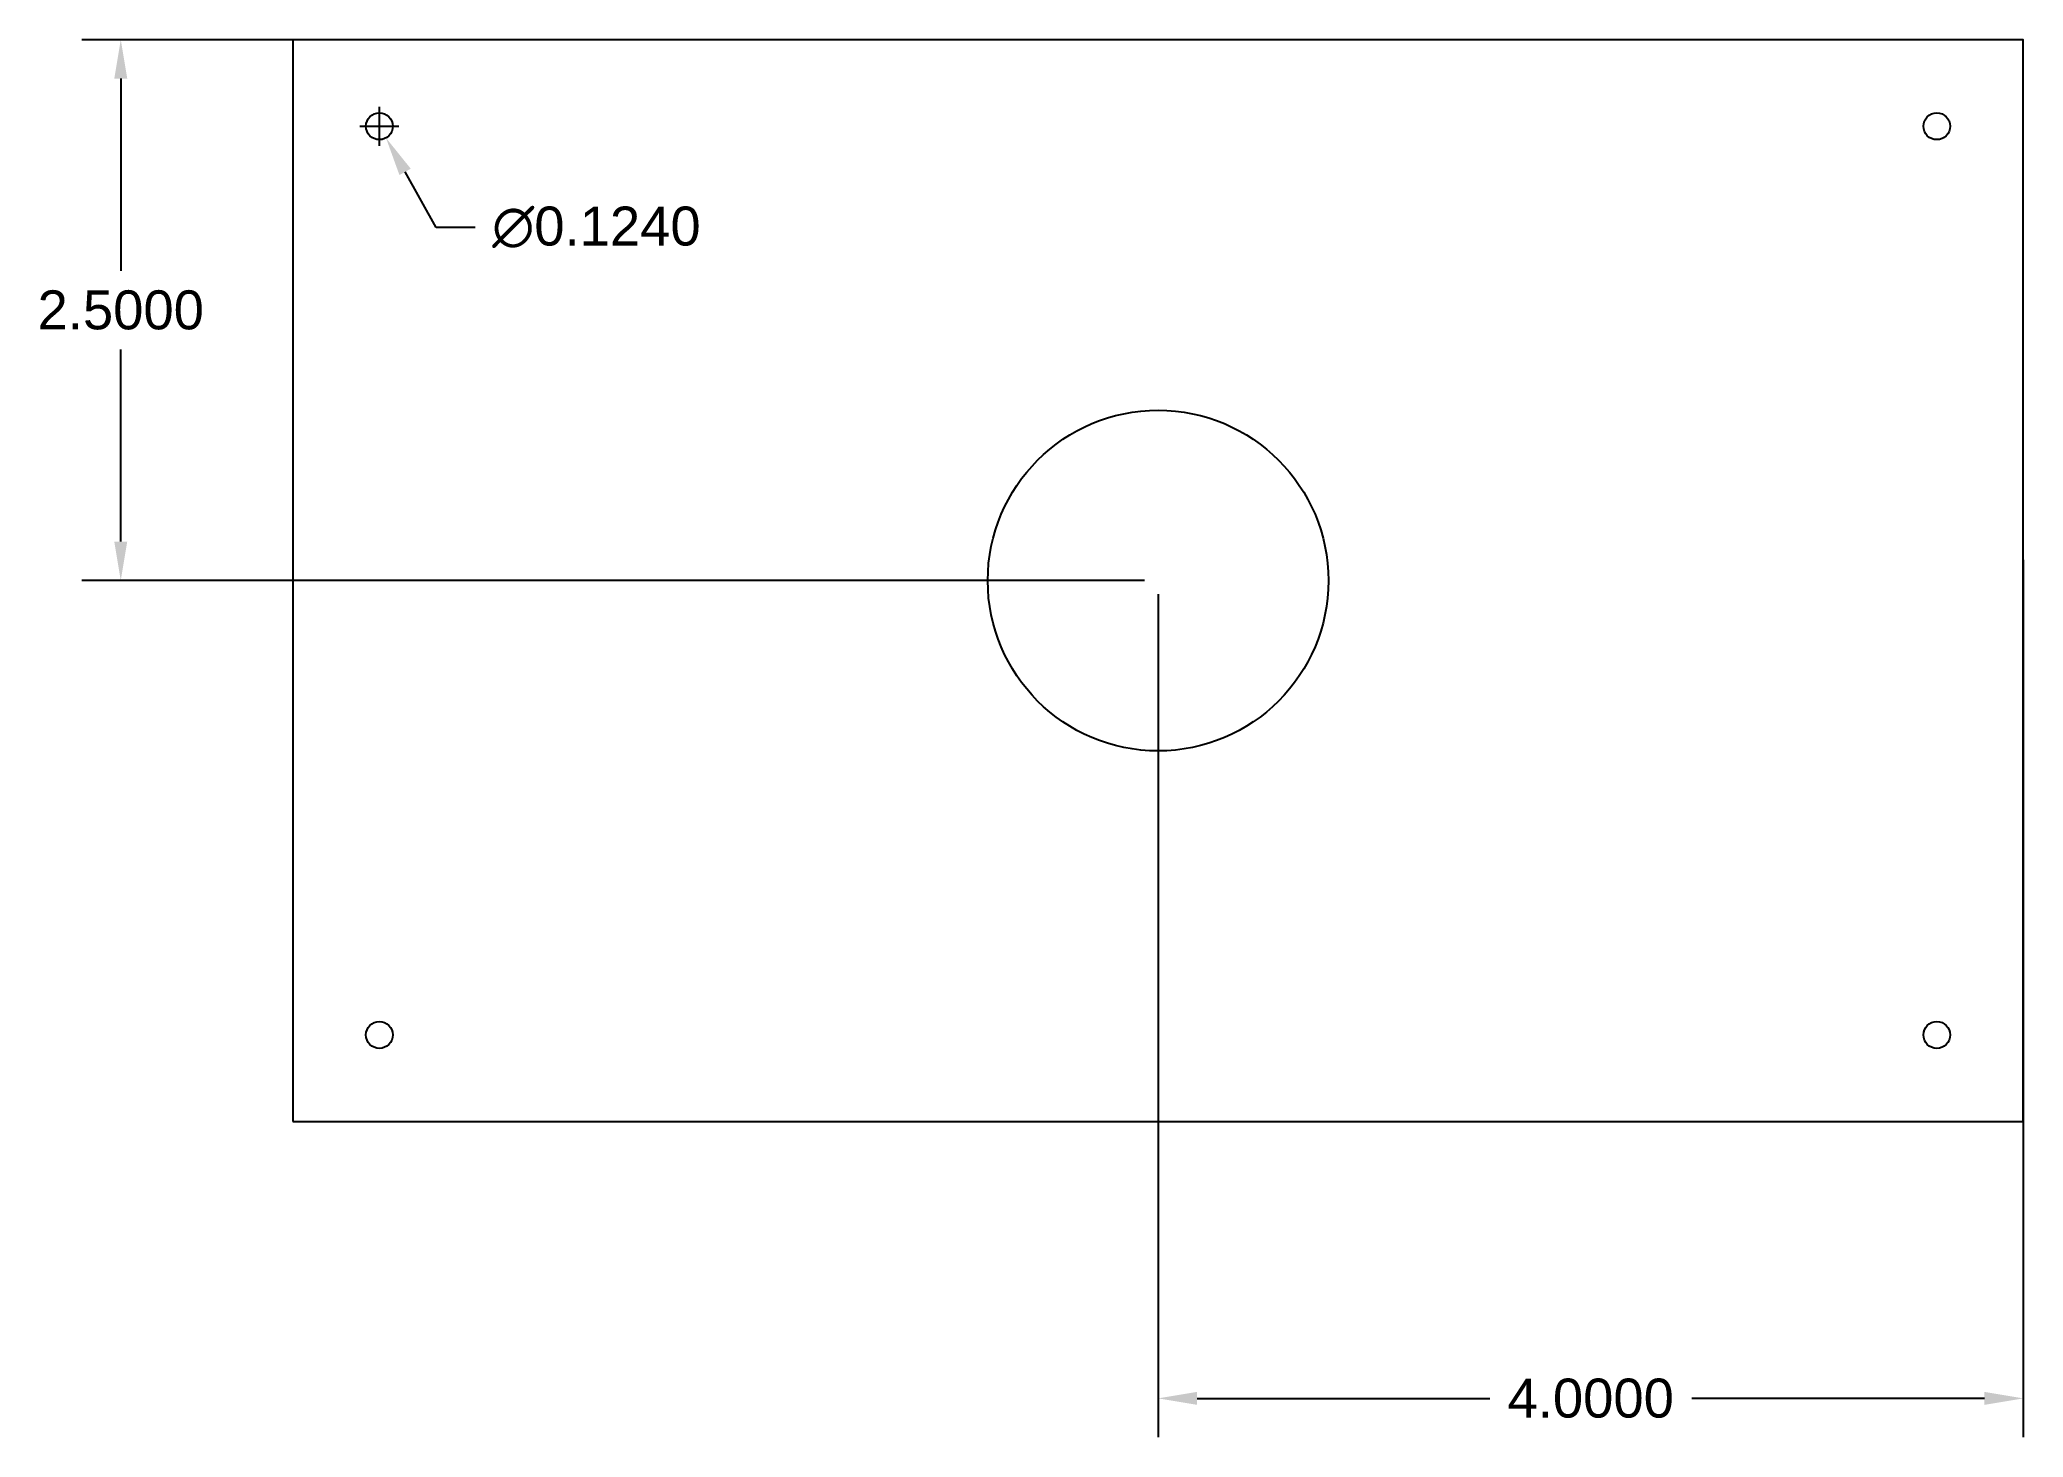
# Model space of a CAD drawing. Header units: inches. Extents: x 4.93 to 14.1, y 16.12 to 22.58.
import ezdxf

# ---------------------------------------------------------------- set-up
doc = ezdxf.new("R2010")
doc.units = ezdxf.units.IN
doc.header["$MEASUREMENT"] = 0
doc.layers.get('0').update_dxf_attribs({"color": 1})
doc.layers.add('dimensions', color=4, linetype='Continuous')
doc.styles.get("Standard").update_dxf_attribs({"font": 'Arial Regular.ttf'})
doc.dimstyles.get("Standard").update_dxf_attribs({"dimtxt": 0.18, "dimasz": 0.18, "dimexe": 0.18, "dimexo": 0.0625, "dimgap": 0.09, "dimtad": 0, "dimtih": 1, "dimtoh": 1, "dimdec": 4, "dimzin": 0, "dimdsep": 46, "dimtxsty": 'Standard', "dimcen": 0.09, "dimadec": 0, "dimazin": 0, "dimtfac": 1, "dimtdec": 4, "dimtofl": 0, "dimtmove": 0, "dimatfit": 3, "dimfxl": 1, "dimtolj": 1, "dimtzin": 0, "dimarcsym": 0})

# ---------------------------------------------------------------- blocks, each defined once
blk = doc.blocks.new('*D10')
at = {"layer": 'Defpoints', "color": 0, "transparency": 16777216}
for p in [(14.0963, 20.235), (10.0963, 20.0764), (14.0963, 16.2966)]:
    blk.add_point(p, dxfattribs=at)
at = {"layer": 'dimensions', "color": 0, "lineweight": -2, "transparency": 16777216}
for p, q in [((14.0963, 20.1725), (14.0963, 16.1166)), ((10.0963, 20.0139), (10.0963, 16.1166)), ((10.2763, 16.2966), (11.6294, 16.2966)), ((13.9163, 16.2966), (12.5632, 16.2966))]:
    blk.add_line(p, q, dxfattribs=at)
at = {"layer": 'dimensions', "color": 0, "transparency": 16777216}
for points in [[(10.2763, 16.3266), (10.2763, 16.2666), (10.0963, 16.2966)], [(13.9163, 16.3266), (13.9163, 16.2666), (14.0963, 16.2966)]]:
    blk.add_solid(points, dxfattribs=at)
at = {"layer": 'dimensions', "color": 0, "transparency": 16777216, "insert": (12.0963, 16.2966), "char_height": 0.18, "attachment_point": 5}
blk.add_mtext('\\A1;4.0000', dxfattribs=at)
blk = doc.blocks.new('*D12')
at = {"layer": 'Defpoints', "color": 0, "transparency": 16777216}
for p in [(5.3006, 22.5764), (10.0963, 22.5764), (10.0963, 20.0764)]:
    blk.add_point(p, dxfattribs=at)
at = {"layer": 'dimensions', "color": 0, "lineweight": -2, "transparency": 16777216}
for p, q in [((10.0338, 22.5764), (5.1206, 22.5764)), ((5.3006, 22.3964), (5.3006, 21.5076)), ((5.3006, 20.2564), (5.3006, 21.1452)), ((10.0338, 20.0764), (5.1206, 20.0764))]:
    blk.add_line(p, q, dxfattribs=at)
at = {"layer": 'dimensions', "color": 0, "transparency": 16777216}
for points in [[(5.2706, 22.3964), (5.3306, 22.3964), (5.3006, 22.5764)], [(5.2706, 20.2564), (5.3306, 20.2564), (5.3006, 20.0764)]]:
    blk.add_solid(points, dxfattribs=at)
at = {"layer": 'dimensions', "color": 0, "transparency": 16777216, "insert": (5.3006, 21.3264), "char_height": 0.18, "attachment_point": 5}
blk.add_mtext('\\A1;2.5000', dxfattribs=at)
blk = doc.blocks.new('*D19')
at = {"layer": 'Defpoints', "color": 0, "transparency": 16777216}
for p in [(6.4659, 22.2304), (6.5268, 22.1224)]:
    blk.add_point(p, dxfattribs=at)
at = {"layer": 'dimensions', "color": 0, "lineweight": -2, "transparency": 16777216}
for p, q in [((6.4964, 22.0864), (6.4964, 22.2664)), ((6.4064, 22.1764), (6.5864, 22.1764)), ((6.7594, 21.7091), (6.6151, 21.9655)), ((6.9394, 21.7091), (6.7594, 21.7091))]:
    blk.add_line(p, q, dxfattribs=at)
at = {"layer": 'dimensions', "color": 0, "transparency": 16777216}
blk.add_solid([(6.6412, 21.9802), (6.5889, 21.9508), (6.5268, 22.1224)], dxfattribs=at)
at = {"layer": 'dimensions', "color": 0, "transparency": 16777216, "insert": (7.4996, 21.7091), "char_height": 0.18, "attachment_point": 5}
blk.add_mtext('\\A1;∅0.1240', dxfattribs=at)

msp = doc.modelspace()

# ---------------------------------------------------------------- linework, layer by layer
msp.add_lwpolyline([(6.09631, 17.57643), (14.09631, 17.57643), (14.09631, 22.57643), (6.09631, 22.57643)], close=True)
for centre, radius in [((6.49635, 22.17639), 0.06201), ((13.69632, 22.17648), 0.06201), ((10.0963, 20.0764), 0.7874), ((6.49631, 17.97646), 0.06201), ((13.69632, 17.97644), 0.06201)]:
    msp.add_circle(centre, radius)

# ---------------------------------------------------------------- dimensions: what is measured, and where the dimension line sits
at = {"layer": 'dimensions'}
dim = msp.add_linear_dim(base=(5.3006, 22.57643), p1=(10.0963, 20.0764), p2=(10.0963, 22.57643), angle=90, dimstyle='Standard', dxfattribs=at)
dim.commit()
dim.dimension.update_dxf_attribs({"geometry": '*D12', "text_midpoint": (5.3006, 21.32641)})
dim = msp.add_diameter_dim_2p(p1=(6.46593, 22.23043), p2=(6.52677, 22.12236), dimstyle='Standard', dxfattribs=at)
dim.commit()
dim.dimension.update_dxf_attribs({"geometry": '*D19', "text_midpoint": (7.49964, 21.70914), "dimtype": 163})
dim = msp.add_linear_dim(base=(14.09631, 16.2966), p1=(10.0963, 20.0764), p2=(14.09631, 20.235), dimstyle='Standard', dxfattribs=at)
dim.commit()
dim.dimension.update_dxf_attribs({"geometry": '*D10', "text_midpoint": (12.0963, 16.2966)})

doc.saveas('drawing.dxf')
